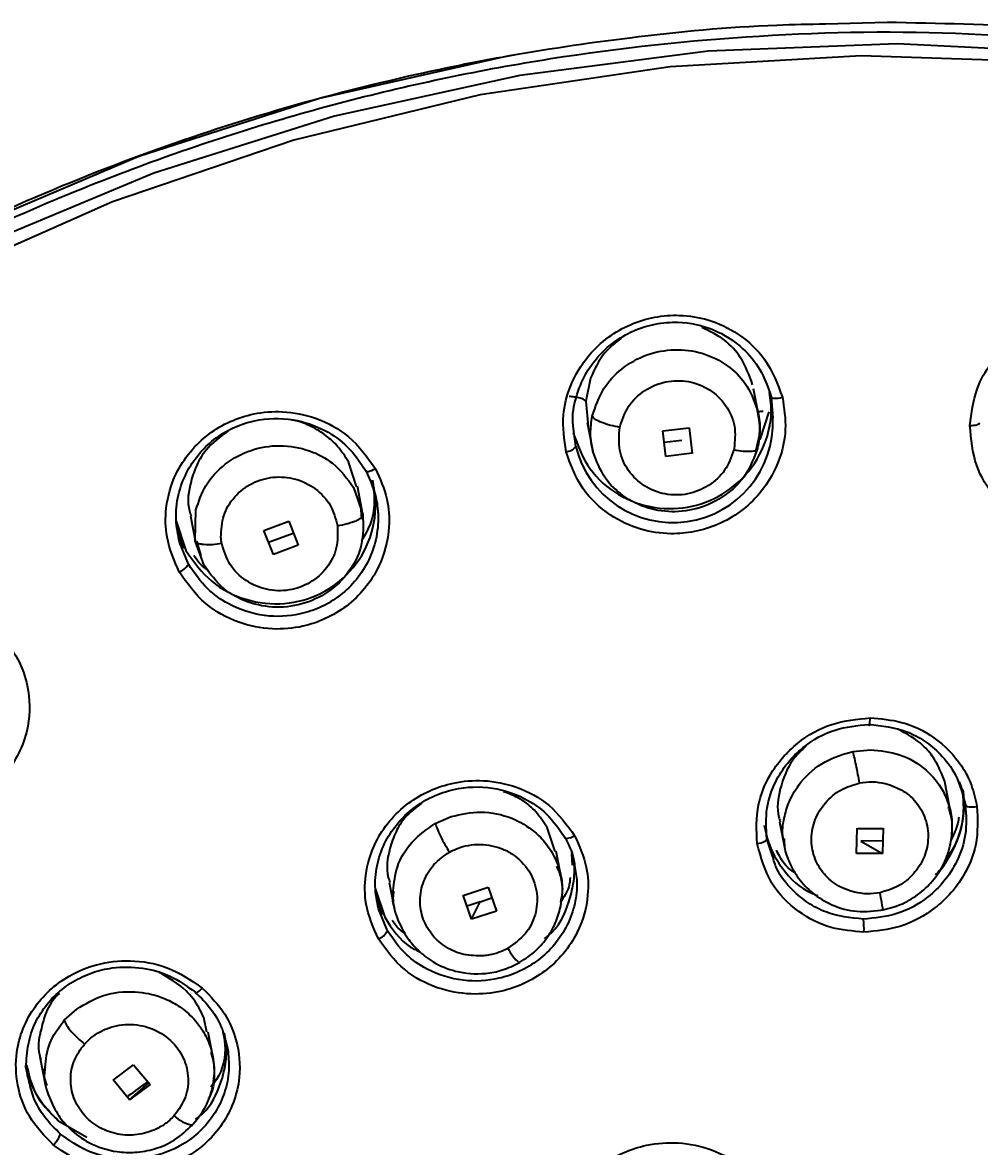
# Model space of a CAD drawing. Header units: millimetres. Extents: x 13235 to 13829, y -4257 to -3417.
# Drawn here: x 13454.55 to 13459.06, y -3757.67 to -3752.37 of the extents above; entities that cross this region are included whole.
import ezdxf

# ---------------------------------------------------------------- set-up
doc = ezdxf.new("R2010")
doc.units = ezdxf.units.MM
doc.header["$LTSCALE"] = 0.1
doc.layers.get('0').update_dxf_attribs({"lineweight": 15})
doc.layers.add('DIM', color=3, linetype='Continuous', lineweight=9)
doc.styles.add('ARIAL', font='arial.ttf')
doc.dimstyles.new('사본 ISO-25', dxfattribs={"dimtxt": 4, "dimasz": 3.5, "dimexe": 0.5, "dimexo": 0.625, "dimgap": 1.5, "dimtad": 1, "dimtih": 1, "dimtoh": 1, "dimdec": 1, "dimlfac": 4, "dimdsep": 46, "dimtxsty": 'ARIAL', "dimcen": 0, "dimclrd": 3, "dimclre": 3, "dimclrt": 3, "dimadec": 1, "dimazin": 0, "dimtfac": 1, "dimtdec": 1, "dimtmove": 0, "dimatfit": 3, "dimfxl": 1.25, "dimtfill": 1, "dimarcsym": 0})

# ---------------------------------------------------------------- blocks, each defined once
blk = doc.blocks.new('*D105')
at = {"layer": 'Defpoints', "color": 0, "transparency": 16777216}
for p in [(13444.4854, -3661.5441), (13548.0252, -4163.6001), (13562.3197, -4163.6001)]:
    blk.add_point(p, dxfattribs=at)
at = {"layer": 'DIM', "color": 3, "lineweight": -2, "transparency": 16777216}
for p, q in [((13445.1104, -3661.5441), (13562.8197, -3661.5441)), ((13562.3197, -3665.0441), (13562.3197, -3909.6312)), ((13562.3197, -4160.1001), (13562.3197, -3917.8754)), ((13548.6502, -4163.6001), (13562.8197, -4163.6001))]:
    blk.add_line(p, q, dxfattribs=at)
at = {"layer": 'DIM', "color": 3, "transparency": 16777216}
for points in [[(13561.7364, -3665.0441), (13562.903, -3665.0441), (13562.3197, -3661.5441)], [(13561.7364, -4160.1001), (13562.903, -4160.1001), (13562.3197, -4163.6001)]]:
    blk.add_solid(points, dxfattribs=at)
at = {"layer": 'DIM', "color": 3, "transparency": 16777216, "insert": (13562.3197, -3913.7533), "char_height": 4, "attachment_point": 5, "style": 'ARIAL', "bg_fill": 3, "box_fill_scale": 1.1, "bg_fill_color": 256, "bg_fill_true_color": 13158600, "bg_fill_transparency": 0}
blk.add_mtext('(2280)', dxfattribs=at)

msp = doc.modelspace()

# ---------------------------------------------------------------- linework, layer by layer
at = {"linetype": 'Continuous', "lineweight": 25}
for p, q in [((13458.6229, -3752.3747), (13458.3325, -3752.3823)), ((13457.2258, -3754.0505), (13457.2031, -3754.1601)), ((13458.0171, -3754.2204), (13457.9937, -3754.1006)), ((13457.2031, -3754.1601), (13457.2138, -3754.2784)), ((13458.0773, -3754.1397), (13458.085, -3754.2395)), ((13458.0664, -3754.2092), (13458.0236, -3754.3395)), ((13457.156, -3754.3727), (13457.1443, -3754.277)), ((13457.2096, -3754.2595), (13457.2361, -3754.3952)), ((13457.5667, -3754.2994), (13457.6908, -3754.2846)), ((13457.6908, -3754.2846), (13457.7039, -3754.4053)), ((13457.58, -3754.4201), (13457.5667, -3754.2994)), ((13457.5726, -3754.3529), (13457.6567, -3754.3429)), ((13458.005, -3754.3987), (13458.0164, -3754.3466)), ((13458.013, -3754.3785), (13458.0152, -3754.3694)), ((13456.1229, -3754.5619), (13456.0854, -3754.4455)), ((13457.7039, -3754.4051), (13457.5799, -3754.4199)), ((13456.109, -3754.5659), (13456.1277, -3754.6201)), ((13456.1533, -3754.6929), (13456.1274, -3754.5605)), ((13456.1277, -3754.6201), (13456.153, -3754.6936)), ((13455.3399, -3754.7019), (13455.3636, -3754.823)), ((13455.3626, -3754.818), (13455.3663, -3754.6715)), ((13456.1475, -3754.7151), (13456.1446, -3754.6694)), ((13456.153, -3754.6936), (13456.1465, -3754.708)), ((13455.2724, -3754.7244), (13455.3185, -3754.8636)), ((13455.3078, -3754.8539), (13455.2786, -3754.7547)), ((13455.6865, -3754.7687), (13455.8033, -3754.7253)), ((13455.8033, -3754.7253), (13455.848, -3754.8384)), ((13455.4047, -3754.9336), (13455.3626, -3754.818)), ((13455.3686, -3754.8197), (13455.3895, -3754.8861)), ((13455.7313, -3754.8817), (13455.6865, -3754.7686)), ((13455.7084, -3754.824), (13455.8252, -3754.7807)), ((13455.331, -3754.9276), (13455.289, -3754.8246)), ((13455.848, -3754.8382), (13455.7312, -3754.8815)), ((13458.4625, -3755.8097), (13458.5435, -3755.8019)), ((13458.9264, -3756.1164), (13458.8995, -3755.9789)), ((13458.9796, -3755.9968), (13458.9636, -3755.9541)), ((13456.4939, -3756.1496), (13456.5683, -3756.1171)), ((13458.1164, -3756.1425), (13458.1412, -3756.2698)), ((13457.0587, -3756.282), (13457.0216, -3756.1685)), ((13458.4793, -3756.2919), (13458.4828, -3756.1725)), ((13458.4819, -3756.1727), (13458.6054, -3756.1727)), ((13458.6054, -3756.1725), (13458.6018, -3756.2919)), ((13458.0833, -3756.3018), (13458.0562, -3756.2213)), ((13458.6036, -3756.2322), (13458.4988, -3756.2323)), ((13458.4988, -3756.2323), (13458.6018, -3756.2919)), ((13457.0883, -3756.4098), (13457.063, -3756.2807)), ((13457.136, -3756.2922), (13457.1399, -3756.3459)), ((13458.6018, -3756.2919), (13458.4785, -3756.2919)), ((13456.2106, -3756.4558), (13456.256, -3756.5914)), ((13456.2766, -3756.4274), (13456.3031, -3756.5631)), ((13456.6258, -3756.4884), (13456.7431, -3756.45)), ((13456.743, -3756.4499), (13456.7822, -3756.5625)), ((13456.2441, -3756.5797), (13456.2173, -3756.4883)), ((13456.6655, -3756.6007), (13456.6262, -3756.4881)), ((13456.706, -3756.5185), (13456.7607, -3756.5006)), ((13456.2684, -3756.655), (13456.2263, -3756.5524)), ((13456.706, -3756.5185), (13456.6439, -3756.5387)), ((13456.6642, -3756.6008), (13456.706, -3756.5185)), ((13456.7822, -3756.5625), (13456.665, -3756.6008)), ((13454.7459, -3757.0773), (13454.8046, -3757.024)), ((13455.4176, -3757.1337), (13455.4031, -3757.0643)), ((13455.4471, -3757.2536), (13455.4234, -3757.1325)), ((13454.6313, -3757.2501), (13454.6578, -3757.386)), ((13454.9755, -3757.3587), (13455.0728, -3757.2867)), ((13455.0727, -3757.2866), (13455.1501, -3757.3795)), ((13455.0532, -3757.4513), (13454.9758, -3757.3583)), ((13455.0526, -3757.4516), (13455.1441, -3757.3723)), ((13455.1501, -3757.3795), (13455.0528, -3757.4515)), ((13454.7156, -3757.5496), (13454.8517, -3757.6273))]:
    msp.add_line(p, q, dxfattribs=at)
at = {"linetype": 'Continuous', "lineweight": 25, "flags": 128}
for points in [[(13458.6706, -3752.4749), (13457.7794, -3752.5099), (13456.8929, -3752.6241), (13456.0197, -3752.8164), (13455.168, -3753.085), (13454.3462, -3753.4272), (13453.5622, -3753.8398), (13452.8235, -3754.3188), (13452.1371, -3754.8595), (13451.5099, -3755.4569), (13450.9477, -3756.105), (13450.4559, -3756.7977), (13450.0394, -3757.5283), (13449.7022, -3758.2898), (13449.4474, -3759.0748), (13449.2775, -3759.8758), (13449.1942, -3760.6851), (13449.1983, -3761.4948), (13449.2897, -3762.2972), (13449.3231, -3762.4803)], [(13467.2101, -3758.9867), (13467.0656, -3758.3825), (13466.803, -3757.6178), (13466.4582, -3756.8831), (13466.0345, -3756.1855), (13465.536, -3755.5317), (13464.9675, -3754.928), (13464.3344, -3754.3802), (13463.6429, -3753.8936), (13462.8996, -3753.4729), (13462.1117, -3753.1221), (13461.2868, -3752.8446), (13460.4328, -3752.643), (13459.5579, -3752.5194), (13458.6706, -3752.4749)], [(13456.8636, -3752.5287), (13456.8202, -3752.5364), (13455.948, -3752.7334), (13455.0979, -3753.0066), (13454.2782, -3753.3532), (13453.4967, -3753.7699), (13452.761, -3754.2528), (13452.0781, -3754.7972), (13451.4546, -3755.3978), (13450.8966, -3756.0488), (13450.4093, -3756.744), (13449.9975, -3757.4767), (13449.6652, -3758.2399), (13449.4155, -3759.0261), (13449.2509, -3759.8278), (13449.173, -3760.6373), (13449.1824, -3761.4468), (13449.2791, -3762.2485), (13449.3042, -3762.3833)], [(13462.7964, -3753.4817), (13461.9946, -3753.1357), (13461.1557, -3752.8655), (13460.2881, -3752.6736), (13459.4005, -3752.5621), (13458.5016, -3752.5319), (13457.6005, -3752.5835), (13456.706, -3752.7163), (13455.827, -3752.929), (13454.9724, -3753.2194), (13454.1505, -3753.5847), (13453.3696, -3754.0213), (13452.6374, -3754.5248), (13451.9611, -3755.0902), (13451.3476, -3755.7119), (13450.8029, -3756.3837), (13450.3324, -3757.0989), (13449.9408, -3757.8505), (13449.632, -3758.6309), (13449.409, -3759.4324), (13449.2741, -3760.2471), (13449.2286, -3761.0668), (13449.273, -3761.8834), (13449.3664, -3762.4959)], [(13458.0773, -3754.1397), (13458.0787, -3754.1421), (13458.082, -3754.144), (13458.0871, -3754.1452), (13458.0937, -3754.1457), (13458.1016, -3754.1455), (13458.1105, -3754.1446), (13458.12, -3754.1431), (13458.1298, -3754.1409)], [(13459.0138, -3754.2742), (13459.0233, -3754.2739), (13459.0323, -3754.2731), (13459.0404, -3754.2719), (13459.0473, -3754.2703), (13459.0528, -3754.2683), (13459.0566, -3754.2661), (13459.0586, -3754.2636), (13459.0587, -3754.2611)], [(13456.1666, -3754.4869), (13456.1675, -3754.4893), (13456.1701, -3754.4906), (13456.1744, -3754.4909), (13456.1801, -3754.4902), (13456.1871, -3754.4884), (13456.195, -3754.4856), (13456.2035, -3754.4819), (13456.2123, -3754.4776)], [(13458.5369, -3755.6828), (13458.5378, -3755.6863), (13458.5388, -3755.6875), (13458.5398, -3755.6864), (13458.5407, -3755.6832), (13458.5415, -3755.6778), (13458.5423, -3755.6706), (13458.5428, -3755.6619), (13458.5432, -3755.6521)], [(13458.9923, -3756.0619), (13458.9939, -3756.0648), (13458.9975, -3756.0673), (13459.0028, -3756.0692), (13459.0097, -3756.0705), (13459.0178, -3756.0712), (13459.027, -3756.0712), (13459.0367, -3756.0705), (13459.0466, -3756.0691)], [(13457.104, -3756.2146), (13457.1051, -3756.2173), (13457.108, -3756.219), (13457.1124, -3756.2197), (13457.1183, -3756.2192), (13457.1254, -3756.2176), (13457.1334, -3756.215), (13457.142, -3756.2115), (13457.1508, -3756.2072)], [(13458.0105, -3756.2445), (13458.02, -3756.2427), (13458.029, -3756.2403), (13458.0372, -3756.2375), (13458.0442, -3756.2344), (13458.0498, -3756.2312), (13458.0537, -3756.2278), (13458.0559, -3756.2245), (13458.0562, -3756.2213)], [(13458.6024, -3756.5579), (13458.603, -3756.5589), (13458.6033, -3756.5567), (13458.6024, -3756.5492), (13458.6006, -3756.5367), (13458.5978, -3756.5198), (13458.5941, -3756.4992), (13458.5898, -3756.4759)], [(13455.3621, -3756.9438), (13455.3627, -3756.9465), (13455.3646, -3756.9478), (13455.3677, -3756.9475), (13455.372, -3756.9457), (13455.3772, -3756.9423), (13455.3831, -3756.9377), (13455.3896, -3756.9319), (13455.3963, -3756.9252)], [(13454.7156, -3757.5496), (13454.7142, -3757.5428), (13454.7097, -3757.5397), (13454.7063, -3757.5395)]]:
    msp.add_lwpolyline(points, dxfattribs=at)
at = {"linetype": 'Continuous', "lineweight": 25}
for centre, radius, start, end in [((13457.6139, -3754.2602), 0.4715, 193.8088, 2.5102), ((13457.1071, -3754.3374), 0.0604, 272.9174, 324.1968), ((13455.2581, -3754.885), 0.0845, 290.3878, 329.6995), ((13458.1586, -3756.645), 0.3558, 357.3232, 7.1813), ((13456.2006, -3756.6229), 0.075, 289.7322, 334.6709), ((13457.0325, -3756.6419), 0.2183, 206.1096, 228.9876), ((13455.3733, -3757.4197), 0.1525, 224.4403, 261.0787), ((13454.6124, -3757.5748), 0.1219, 312.2655, 341.5953)]:
    msp.add_arc(centre, radius, start, end, dxfattribs=at)
for points, knots in [([(13466.5301, -3753.7633), (13466.4094, -3753.6028), (13466.1308, -3753.2324), (13465.623, -3752.7029), (13465.029, -3752.1677), (13464.3855, -3751.6831), (13463.7003, -3751.2503), (13462.9779, -3750.8727), (13462.2244, -3750.5527), (13461.4464, -3750.2922), (13460.6517, -3750.0926), (13459.8513, -3749.9547), (13459.0652, -3749.8778), (13458.3402, -3749.8577), (13457.7093, -3749.8785), (13457.1218, -3749.928), (13456.6246, -3749.9938), (13456.3014, -3750.0538), (13456.1846, -3750.0755)], [0, 0, 0, 0, 0.054467, 0.125734, 0.196971, 0.268154, 0.339251, 0.410223, 0.481005, 0.551495, 0.621512, 0.690697, 0.758228, 0.821669, 0.873892, 0.917323, 0.970111, 1, 1, 1, 1]), ([(13456.1846, -3750.0755), (13455.8821, -3750.1416), (13455.457, -3750.2345), (13454.8419, -3750.4204), (13454.3233, -3750.6005), (13453.7184, -3750.8503), (13453.1004, -3751.1496), (13452.4752, -3751.5032), (13451.8572, -3751.9094), (13451.2566, -3752.3668), (13450.682, -3752.8734), (13450.1412, -3753.4265), (13449.6406, -3754.0233), (13449.1862, -3754.6604), (13448.7833, -3755.3344), (13448.436, -3756.041), (13448.1514, -3756.7764), (13447.9414, -3757.4716), (13447.8593, -3757.9246), (13447.8238, -3758.1201)], [0, 0, 0, 0, 0.072858, 0.102382, 0.151396, 0.20232, 0.256976, 0.314058, 0.373046, 0.433526, 0.495213, 0.557901, 0.621443, 0.685734, 0.750702, 0.816301, 0.882503, 0.949299, 1, 1, 1, 1]), ([(13457.8264, -3769.9208), (13457.3753, -3769.9051), (13456.465, -3769.8734), (13455.0185, -3769.5966), (13453.5094, -3769.0945), (13452.0286, -3768.311), (13450.7112, -3767.3006), (13449.6177, -3766.1061), (13448.7598, -3764.7416), (13448.201, -3763.3304), (13447.9089, -3761.9047), (13447.8564, -3760.5721), (13448.0047, -3759.2767), (13448.3532, -3757.9497), (13448.9669, -3756.5572), (13449.8849, -3755.1791), (13451.0493, -3753.9411), (13452.4057, -3752.8997), (13453.9405, -3752.0653), (13455.5147, -3751.5059), (13457.0953, -3751.173), (13458.1096, -3751.1334), (13458.6223, -3751.1134)], [0, 0, 0, 0, 0.041768, 0.084276, 0.137195, 0.191649, 0.244568, 0.299021, 0.351941, 0.406395, 0.452689, 0.499999, 0.541767, 0.584275, 0.637195, 0.691649, 0.744569, 0.799023, 0.851943, 0.906397, 0.952691, 1, 1, 1, 1]), ([(13458.6223, -3751.1134), (13459.0734, -3751.1289), (13459.9835, -3751.1602), (13461.4299, -3751.436), (13462.9389, -3751.9375), (13464.4196, -3752.7205), (13465.7373, -3753.7323), (13466.8307, -3754.9264), (13467.6887, -3756.2911), (13468.2715, -3757.7628), (13468.573, -3759.3263), (13468.5795, -3760.9096), (13468.2906, -3762.4955), (13467.72, -3764.0119), (13466.8734, -3765.442), (13465.79, -3766.7204), (13464.4809, -3767.8323), (13463.0067, -3768.7289), (13461.3832, -3769.3954), (13459.6451, -3769.8351), (13458.4405, -3769.8919), (13457.8264, -3769.9208)], [0, 0, 0, 0, 0.041773, 0.084286, 0.13721, 0.19167, 0.244595, 0.299054, 0.351979, 0.406439, 0.459364, 0.513823, 0.566748, 0.621208, 0.674132, 0.728592, 0.781517, 0.835976, 0.888901, 0.94336, 1, 1, 1, 1]), ([(13458.3325, -3752.3823), (13458.2563, -3752.3838), (13457.9486, -3752.3898), (13457.4381, -3752.4389), (13456.8744, -3752.5226), (13456.3052, -3752.6375), (13455.7229, -3752.7885), (13455.0506, -3753.0133), (13454.3815, -3753.2901), (13453.778, -3753.5943), (13453.334, -3753.8558), (13453.0256, -3754.0539), (13452.7612, -3754.235), (13452.4803, -3754.443), (13452.227, -3754.6458), (13451.9901, -3754.8478), (13451.6812, -3755.1292), (13451.3278, -3755.4878), (13450.9685, -3755.9018), (13450.6936, -3756.2563), (13450.4118, -3756.6574), (13450.1531, -3757.0737), (13449.9029, -3757.5425), (13449.6801, -3758.0257), (13449.4913, -3758.5204), (13449.3518, -3758.9782), (13449.2546, -3759.3658), (13449.1711, -3759.7792), (13449.1033, -3760.2464), (13449.0828, -3760.5858), (13449.0731, -3760.745)], [0, 0, 0, 0, 0.016152, 0.06518, 0.108195, 0.136441, 0.187727, 0.235089, 0.286244, 0.341117, 0.378772, 0.39631, 0.419682, 0.447617, 0.471622, 0.489801, 0.515124, 0.562464, 0.599762, 0.635688, 0.661677, 0.708732, 0.745176, 0.781227, 0.829118, 0.865649, 0.890819, 0.920962, 0.962932, 1, 1, 1, 1]), ([(13460.0614, -3752.4787), (13459.8233, -3752.4484), (13459.3472, -3752.3879), (13458.8644, -3752.3791), (13458.6229, -3752.3747)], [0, 0, 0, 0, 0.499988, 1, 1, 1, 1]), ([(13457.1101, -3754.3977), (13457.1018, -3754.3399), (13457.0869, -3754.2363), (13457.1281, -3754.0781), (13457.2028, -3753.9514), (13457.3062, -3753.8553), (13457.4132, -3753.7944), (13457.528, -3753.7594), (13457.652, -3753.7502), (13457.7882, -3753.7723), (13457.9306, -3753.8399), (13458.0635, -3753.9627), (13458.1069, -3754.0792), (13458.1298, -3754.1409)], [0, 0, 0, 0, 0.108634, 0.194831, 0.299323, 0.375934, 0.450142, 0.520765, 0.591343, 0.67352, 0.769042, 0.877862, 1, 1, 1, 1]), ([(13459.0138, -3754.2742), (13459.021, -3754.2159), (13459.0339, -3754.1115), (13459.115, -3753.967), (13459.2196, -3753.8617), (13459.3436, -3753.7918), (13459.4623, -3753.7579), (13459.5822, -3753.7506), (13459.7034, -3753.7709), (13459.8282, -3753.8245), (13459.9469, -3753.9239), (13460.042, -3754.0747), (13460.0529, -3754.1985), (13460.0587, -3754.264)], [0, 0, 0, 0, 0.108637, 0.19484, 0.299349, 0.374805, 0.45021, 0.520836, 0.591417, 0.673582, 0.769088, 0.877887, 1, 1, 1, 1]), ([(13457.1443, -3754.277), (13457.1437, -3754.2722), (13457.1375, -3754.2265), (13457.1547, -3754.1415), (13457.1961, -3754.0352), (13457.2577, -3753.9491), (13457.3338, -3753.8787), (13457.4251, -3753.8252), (13457.5296, -3753.7923), (13457.6593, -3753.7818), (13457.808, -3753.8137), (13457.9387, -3753.8986), (13458.0328, -3754.0104), (13458.0618, -3754.0945), (13458.0773, -3754.1397)], [0, 0, 0, 0, 0.010818, 0.10174, 0.185316, 0.260115, 0.329084, 0.407557, 0.485007, 0.561571, 0.684186, 0.804684, 0.895076, 1, 1, 1, 1]), ([(13457.9895, -3754.0818), (13457.9735, -3754.0378), (13457.9448, -3753.9586), (13457.8579, -3753.8641), (13457.7865, -3753.8296), (13457.7494, -3753.8117)], [0, 0, 0, 0, 0.375477, 0.674855, 1, 1, 1, 1]), ([(13457.3708, -3753.8618), (13457.3426, -3753.8842), (13457.2784, -3753.9351), (13457.2447, -3754.0091), (13457.2258, -3754.0505)], [0, 0, 0, 0, 0.438923, 1, 1, 1, 1]), ([(13457.234, -3754.2302), (13457.249, -3754.185), (13457.2768, -3754.1011), (13457.3713, -3754.0009), (13457.4875, -3753.9353), (13457.6213, -3753.91), (13457.756, -3753.9274), (13457.8711, -3753.9851), (13457.9667, -3754.0777), (13457.9965, -3754.1577), (13458.0131, -3754.2022)], [0, 0, 0, 0, 0.136288, 0.253158, 0.379639, 0.502513, 0.624034, 0.752295, 0.862263, 1, 1, 1, 1]), ([(13457.3633, -3754.2832), (13457.3745, -3754.2491), (13457.3969, -3754.1812), (13457.4776, -3754.1044), (13457.5787, -3754.062), (13457.6887, -3754.0606), (13457.7906, -3754.1004), (13457.868, -3754.1758), (13457.9124, -3754.2759), (13457.9058, -3754.3472), (13457.9026, -3754.3828)], [0, 0, 0, 0, 0.126075, 0.250713, 0.374166, 0.497369, 0.621398, 0.746857, 0.873516, 1, 1, 1, 1]), ([(13457.1435, -3754.3087), (13457.1657, -3754.3681), (13457.2091, -3754.484), (13457.3521, -3754.6087), (13457.524, -3754.6715), (13457.7064, -3754.6652), (13457.8754, -3754.5924), (13458.0095, -3754.4583), (13458.0591, -3754.3364), (13458.0738, -3754.2552), (13458.0813, -3754.2024), (13458.0735, -3754.152), (13458.0684, -3754.1184)], [0, 0, 0, 0, 0.132415, 0.2584, 0.3843, 0.505175, 0.625405, 0.754918, 0.888615, 0.892735, 0.928683, 1, 1, 1, 1]), ([(13458.1298, -3754.1409), (13458.1377, -3754.1917), (13458.1524, -3754.286), (13458.1193, -3754.4452), (13458.0443, -3754.5801), (13457.9354, -3754.6819), (13457.8299, -3754.7428), (13457.7176, -3754.7777), (13457.5932, -3754.7888), (13457.4542, -3754.7678), (13457.308, -3754.6984), (13457.1754, -3754.5745), (13457.1326, -3754.4585), (13457.1101, -3754.3977)], [0, 0, 0, 0, 0.095996, 0.177913, 0.298894, 0.374666, 0.447729, 0.518075, 0.585697, 0.672417, 0.770398, 0.879589, 1, 1, 1, 1]), ([(13457.2031, -3754.1601), (13457.2012, -3754.1575), (13457.1983, -3754.1536), (13457.1874, -3754.1486), (13457.1736, -3754.144), (13457.1522, -3754.1395), (13457.1334, -3754.1381), (13457.1244, -3754.1374)], [0, 0, 0, 0, 0.2477213, 0.3787104, 0.5108625, 0.7669942, 1, 1, 1, 1]), ([(13455.2875, -3754.9642), (13455.2642, -3754.9105), (13455.2223, -3754.8143), (13455.2206, -3754.6523), (13455.26, -3754.5128), (13455.3353, -3754.396), (13455.4234, -3754.3123), (13455.5259, -3754.2516), (13455.6441, -3754.2137), (13455.7825, -3754.2029), (13455.939, -3754.2346), (13456.1007, -3754.3216), (13456.1737, -3754.4236), (13456.2123, -3754.4776)], [0, 0, 0, 0, 0.1086335, 0.1948311, 0.2993225, 0.3759343, 0.4501422, 0.5207652, 0.5913431, 0.6735203, 0.7690425, 0.8778622, 1, 1, 1, 1]), ([(13455.289, -3754.8246), (13455.2819, -3754.7889), (13455.267, -3754.7149), (13455.2796, -3754.6018), (13455.3173, -3754.4972), (13455.3757, -3754.4088), (13455.4503, -3754.3368), (13455.5397, -3754.2823), (13455.6655, -3754.2398), (13455.8192, -3754.236), (13455.9697, -3754.2882), (13456.089, -3754.3721), (13456.1399, -3754.4474), (13456.1666, -3754.4869)], [0, 0, 0, 0, 0.081066, 0.168034, 0.250815, 0.32713, 0.400059, 0.476831, 0.55357, 0.685847, 0.799888, 0.894891, 1, 1, 1, 1]), ([(13457.2366, -3754.3951), (13457.2314, -3754.3678), (13457.2212, -3754.3132), (13457.2297, -3754.2579), (13457.234, -3754.2302)], [0, 0, 0, 0, 0.499996, 1, 1, 1, 1]), ([(13457.3633, -3754.2832), (13457.3488, -3754.2803), (13457.3184, -3754.2741), (13457.2767, -3754.2601), (13457.2447, -3754.2443), (13457.2375, -3754.2348), (13457.234, -3754.2302)], [0, 0, 0, 0, 0.23287, 0.488868, 0.751054, 1, 1, 1, 1]), ([(13458.0164, -3754.3466), (13458.0178, -3754.3409), (13458.0247, -3754.3118), (13458.0238, -3754.257), (13458.0137, -3754.2101), (13458.0086, -3754.1867)], [0, 0, 0, 0, 0.108, 0.554376, 1, 1, 1, 1]), ([(13458.0391, -3754.208), (13458.0347, -3754.2081), (13458.0257, -3754.2084), (13458.0186, -3754.2096), (13458.0151, -3754.2102)], [0, 0, 0, 0, 0.497088, 1, 1, 1, 1]), ([(13456.0854, -3754.4455), (13456.0694, -3754.4205), (13456.0403, -3754.3751), (13455.9794, -3754.3191), (13455.9128, -3754.2783), (13455.8554, -3754.2538), (13455.822, -3754.2489), (13455.8143, -3754.2478)], [0, 0, 0, 0, 0.259386, 0.471193, 0.71138, 0.933634, 1, 1, 1, 1]), ([(13457.9011, -3754.3893), (13457.8892, -3754.4225), (13457.8654, -3754.4883), (13457.7847, -3754.5623), (13457.6845, -3754.6029), (13457.5759, -3754.6034), (13457.4759, -3754.5638), (13457.3994, -3754.49), (13457.3543, -3754.3908), (13457.3603, -3754.3192), (13457.3633, -3754.2832)], [0, 0, 0, 0, 0.125218, 0.2485659, 0.3720431, 0.4956681, 0.6189327, 0.7430846, 0.8706149, 1, 1, 1, 1]), ([(13460.0587, -3754.264), (13460.0529, -3754.3154), (13460.0422, -3754.4107), (13459.9686, -3754.558), (13459.8612, -3754.6718), (13459.7301, -3754.7453), (13459.6129, -3754.7798), (13459.4961, -3754.7874), (13459.3739, -3754.7689), (13459.2462, -3754.7157), (13459.1244, -3754.6137), (13459.0299, -3754.4618), (13459.0193, -3754.3387), (13459.0138, -3754.2742)], [0, 0, 0, 0, 0.0960003, 0.177925, 0.298931, 0.3747016, 0.4477708, 0.5181301, 0.5857712, 0.67247, 0.7704316, 0.8796047, 1, 1, 1, 1]), ([(13455.5165, -3754.3011), (13455.4796, -3754.3283), (13455.4206, -3754.3719), (13455.3682, -3754.4589), (13455.3355, -3754.5541), (13455.3223, -3754.6409), (13455.3408, -3754.6928), (13455.3437, -3754.7007)], [0, 0, 0, 0, 0.288558, 0.461802, 0.643305, 0.945834, 1, 1, 1, 1]), ([(13455.3663, -3754.6715), (13455.3793, -3754.6327), (13455.4069, -3754.5506), (13455.5002, -3754.4506), (13455.6234, -3754.3842), (13455.7637, -3754.3612), (13455.8983, -3754.3852), (13456.0248, -3754.4515), (13456.0789, -3754.525), (13456.109, -3754.5659)], [0, 0, 0, 0, 0.1312957, 0.2785184, 0.4199196, 0.5607884, 0.7086964, 0.8378983, 1, 1, 1, 1]), ([(13458.013, -3754.3785), (13457.9972, -3754.4221), (13457.9676, -3754.5036), (13457.8731, -3754.6002), (13457.7577, -3754.6634), (13457.6255, -3754.6872), (13457.4929, -3754.6693), (13457.3787, -3754.6122), (13457.2831, -3754.5199), (13457.2532, -3754.4396), (13457.2366, -3754.3951)], [0, 0, 0, 0, 0.134276, 0.250725, 0.376794, 0.499505, 0.620775, 0.748467, 0.86073, 1, 1, 1, 1]), ([(13458.013, -3754.3785), (13458.0132, -3754.3828), (13458.0135, -3754.3893), (13458.0006, -3754.3946), (13457.9863, -3754.397), (13457.9676, -3754.3975), (13457.9401, -3754.3961), (13457.9164, -3754.3919), (13457.9011, -3754.3893)], [0, 0, 0, 0, 0.243271, 0.373729, 0.506244, 0.637838, 0.765651, 1, 1, 1, 1]), ([(13457.9026, -3754.3828), (13457.9023, -3754.3839), (13457.9019, -3754.3861), (13457.9014, -3754.3882), (13457.9011, -3754.3893)], [0, 0, 0, 0, 0.500272, 1, 1, 1, 1]), ([(13456.2123, -3754.4776), (13456.2334, -3754.5247), (13456.2726, -3754.612), (13456.2824, -3754.7729), (13456.245, -3754.9204), (13456.1659, -3755.044), (13456.0792, -3755.1274), (13455.9791, -3755.1874), (13455.8609, -3755.2272), (13455.7201, -3755.2397), (13455.5595, -3755.2072), (13455.3977, -3755.119), (13455.3254, -3755.0174), (13455.2875, -3754.9642)], [0, 0, 0, 0, 0.0959958, 0.1779129, 0.2988942, 0.3746658, 0.4477291, 0.5180754, 0.5856965, 0.6724169, 0.7703981, 0.8795889, 1, 1, 1, 1]), ([(13456.1666, -3754.4869), (13456.1877, -3754.5339), (13456.2152, -3754.5949), (13456.2219, -3754.6606), (13456.2235, -3754.6757)], [0, 0, 0, 0, 0.770782, 1, 1, 1, 1]), ([(13455.4842, -3754.8008), (13455.486, -3754.7663), (13455.4894, -3754.6977), (13455.5445, -3754.6066), (13455.6275, -3754.5416), (13455.7301, -3754.5115), (13455.8372, -3754.5205), (13455.9328, -3754.5679), (13456.0063, -3754.6466), (13456.0243, -3754.7137), (13456.0332, -3754.7472)], [0, 0, 0, 0, 0.126117, 0.250838, 0.374368, 0.497567, 0.621469, 0.746731, 0.873258, 1, 1, 1, 1]), ([(13456.1982, -3754.5323), (13456.2021, -3754.5617), (13456.2107, -3754.6272), (13456.1991, -3754.7281), (13456.1632, -3754.7887), (13456.1462, -3754.8173)], [0, 0, 0, 0, 0.301547, 0.670125, 1, 1, 1, 1]), ([(13455.3185, -3754.8636), (13455.3555, -3754.9156), (13455.4276, -3755.0172), (13455.599, -3755.104), (13455.7826, -3755.1242), (13455.9584, -3755.0754), (13456.104, -3754.9655), (13456.1997, -3754.8047), (13456.2162, -3754.6756), (13456.2097, -3754.5941), (13456.2066, -3754.5757), (13456.2038, -3754.5593)], [0, 0, 0, 0, 0.14269, 0.278451, 0.41412, 0.544374, 0.673934, 0.813497, 0.957568, 0.962008, 1, 1, 1, 1]), ([(13456.2235, -3754.6757), (13456.224, -3754.6839), (13456.2267, -3754.7295), (13456.2184, -3754.8091), (13456.1831, -3754.9112), (13456.1262, -3755.0013), (13456.0487, -3755.0768), (13455.9581, -3755.132), (13455.8384, -3755.1728), (13455.6839, -3755.1797), (13455.5324, -3755.1293), (13455.4088, -3755.042), (13455.3588, -3754.9684), (13455.331, -3754.9276)], [0, 0, 0, 0, 0.019578, 0.109499, 0.189117, 0.275399, 0.359327, 0.441027, 0.520636, 0.650584, 0.790403, 0.883743, 1, 1, 1, 1]), ([(13456.153, -3754.6936), (13456.1544, -3754.7421), (13456.1571, -3754.831), (13456.0991, -3754.9561), (13456.0078, -3755.0536), (13455.8831, -3755.1176), (13455.745, -3755.1379), (13455.6105, -3755.1127), (13455.4866, -3755.0463), (13455.4331, -3754.9727), (13455.4047, -3754.9336)], [0, 0, 0, 0, 0.136801, 0.250892, 0.377571, 0.499656, 0.623956, 0.746065, 0.865432, 1, 1, 1, 1]), ([(13456.1465, -3754.708), (13456.1432, -3754.7108), (13456.1366, -3754.7162), (13456.1206, -3754.7243), (13456.1011, -3754.7318), (13456.0726, -3754.7403), (13456.0487, -3754.7445), (13456.0332, -3754.7472)], [0, 0, 0, 0, 0.172726, 0.347915, 0.521716, 0.690454, 1, 1, 1, 1]), ([(13456.0332, -3754.7472), (13456.0343, -3754.7822), (13456.0364, -3754.8516), (13455.9878, -3754.9475), (13455.9085, -3755.0189), (13455.8062, -3755.0558), (13455.6973, -3755.0525), (13455.5983, -3755.0095), (13455.5194, -3754.933), (13455.4985, -3754.8649), (13455.4879, -3754.8305)], [0, 0, 0, 0, 0.126022, 0.249648, 0.373235, 0.497219, 0.620781, 0.744457, 0.870653, 1, 1, 1, 1]), ([(13455.4879, -3754.8305), (13455.4732, -3754.8326), (13455.4424, -3754.837), (13455.4079, -3754.8366), (13455.386, -3754.8333), (13455.3691, -3754.8282), (13455.3652, -3754.8221), (13455.3626, -3754.818)], [0, 0, 0, 0, 0.232894, 0.488996, 0.621166, 0.75219, 1, 1, 1, 1]), ([(13455.4879, -3754.8305), (13455.487, -3754.8256), (13455.4854, -3754.8157), (13455.4846, -3754.8058), (13455.4842, -3754.8008)], [0, 0, 0, 0, 0.500199, 1, 1, 1, 1]), ([(13455.4276, -3754.9604), (13455.4113, -3754.9482), (13455.3835, -3754.9273), (13455.3646, -3754.8989), (13455.3568, -3754.8871)], [0, 0, 0, 0, 0.586424, 1, 1, 1, 1]), ([(13454.4369, -3755.2511), (13454.4698, -3755.2915), (13454.5309, -3755.3663), (13454.5831, -3755.519), (13454.5859, -3755.6696), (13454.542, -3755.807), (13454.4802, -3755.9075), (13454.3992, -3755.9885), (13454.2952, -3756.0544), (13454.1621, -3756.0993), (13453.9979, -3756.1054), (13453.8179, -3756.0583), (13453.7209, -3755.9774), (13453.6701, -3755.935)], [0, 0, 0, 0, 0.095996, 0.177913, 0.298894, 0.374666, 0.447729, 0.518075, 0.585697, 0.672417, 0.770398, 0.879589, 1, 1, 1, 1]), ([(13458.0105, -3756.2445), (13458.0079, -3756.1831), (13458.0031, -3756.0718), (13458.0719, -3755.904), (13458.1898, -3755.7668), (13458.3595, -3755.6702), (13458.4821, -3755.6581), (13458.5432, -3755.6521)], [0, 0, 0, 0, 0.20912, 0.379071, 0.599907, 0.800867, 1, 1, 1, 1]), ([(13458.5432, -3755.6521), (13458.5934, -3755.6563), (13458.701, -3755.6651), (13458.8559, -3755.7417), (13458.9637, -3755.8527), (13459.0249, -3755.9688), (13459.0394, -3756.0358), (13459.0466, -3756.0691)], [0, 0, 0, 0, 0.206177, 0.441339, 0.705415, 0.85366, 1, 1, 1, 1]), ([(13458.0562, -3756.2213), (13458.0534, -3756.1726), (13458.048, -3756.081), (13458.0903, -3755.9588), (13458.1511, -3755.8631), (13458.2411, -3755.7737), (13458.3716, -3755.6988), (13458.483, -3755.688), (13458.5369, -3755.6828)], [0, 0, 0, 0, 0.183045, 0.344497, 0.473006, 0.598799, 0.805635, 1, 1, 1, 1]), ([(13458.5369, -3755.6828), (13458.5982, -3755.6894), (13458.6917, -3755.6994), (13458.8016, -3755.7591), (13458.8821, -3755.8258), (13458.9574, -3755.9255), (13458.9799, -3756.0136), (13458.9923, -3756.0619)], [0, 0, 0, 0, 0.277001, 0.422464, 0.572238, 0.765358, 1, 1, 1, 1]), ([(13458.8797, -3755.9119), (13458.868, -3755.8874), (13458.8451, -3755.8399), (13458.7803, -3755.7631), (13458.7159, -3755.7277), (13458.6745, -3755.7049)], [0, 0, 0, 0, 0.275867, 0.534757, 1, 1, 1, 1]), ([(13458.2425, -3755.7838), (13458.2196, -3755.8052), (13458.1595, -3755.8614), (13458.1345, -3755.9386), (13458.1191, -3755.9863)], [0, 0, 0, 0, 0.381144, 1, 1, 1, 1]), ([(13458.1339, -3756.2195), (13458.1337, -3756.2187), (13458.1276, -3756.1877), (13458.1355, -3756.1289), (13458.1608, -3756.0393), (13458.2196, -3755.9424), (13458.3229, -3755.8511), (13458.4173, -3755.8231), (13458.4625, -3755.8097)], [0, 0, 0, 0, 0.00456, 0.172276, 0.31157, 0.504197, 0.761939, 1, 1, 1, 1]), ([(13458.4938, -3755.9587), (13458.4912, -3755.9452), (13458.4857, -3755.9169), (13458.4767, -3755.8727), (13458.4682, -3755.8332), (13458.4644, -3755.8174), (13458.4625, -3755.8097)], [0, 0, 0, 0, 0.233277, 0.488311, 0.749782, 1, 1, 1, 1]), ([(13458.5435, -3755.8019), (13458.5909, -3755.8066), (13458.6879, -3755.8162), (13458.8075, -3755.8891), (13458.8799, -3755.9772), (13458.9163, -3756.0618), (13458.9331, -3756.142), (13458.9268, -3756.199), (13458.9236, -3756.2287)], [0, 0, 0, 0, 0.209258, 0.428764, 0.618082, 0.732849, 0.860803, 1, 1, 1, 1]), ([(13458.8993, -3755.9789), (13458.8993, -3755.9784), (13458.8985, -3755.9551), (13458.889, -3755.9333), (13458.8797, -3755.9119)], [0, 0, 0, 0, 0.02068, 1, 1, 1, 1]), ([(13456.2259, -3756.6935), (13456.2024, -3756.6398), (13456.1605, -3756.544), (13456.1609, -3756.385), (13456.2008, -3756.2501), (13456.2747, -3756.1357), (13456.3633, -3756.0525), (13456.4665, -3755.9915), (13456.5864, -3755.9527), (13456.7273, -3755.9413), (13456.8847, -3755.9732), (13457.0429, -3756.058), (13457.1137, -3756.1559), (13457.1508, -3756.2072)], [0, 0, 0, 0, 0.1106699, 0.1973473, 0.2980888, 0.373904, 0.4498277, 0.5207011, 0.5915424, 0.6773492, 0.7740368, 0.8815771, 1, 1, 1, 1]), ([(13456.2263, -3756.5524), (13456.2194, -3756.5166), (13456.2054, -3756.4449), (13456.2189, -3756.3346), (13456.2565, -3756.233), (13456.3151, -3756.1459), (13456.3898, -3756.0746), (13456.4792, -3756.0203), (13456.6049, -3755.9774), (13456.758, -3755.9722), (13456.9084, -3756.0218), (13457.0272, -3756.1029), (13457.0777, -3756.1763), (13457.104, -3756.2146)], [0, 0, 0, 0, 0.082732, 0.16598, 0.249295, 0.325745, 0.398704, 0.476117, 0.553258, 0.686082, 0.799995, 0.895887, 1, 1, 1, 1]), ([(13458.1191, -3755.9863), (13458.1102, -3756.0318), (13458.0999, -3756.0851), (13458.1171, -3756.1343), (13458.1196, -3756.1415)], [0, 0, 0, 0, 0.854076, 1, 1, 1, 1]), ([(13458.4699, -3756.474), (13458.4406, -3756.4641), (13458.383, -3756.4447), (13458.3173, -3756.3832), (13458.2755, -3756.3069), (13458.2619, -3756.2193), (13458.2795, -3756.1295), (13458.3284, -3756.0491), (13458.4021, -3755.9862), (13458.4633, -3755.9679), (13458.4938, -3755.9587)], [0, 0, 0, 0, 0.125392, 0.247118, 0.36741, 0.489931, 0.617011, 0.745334, 0.872976, 1, 1, 1, 1]), ([(13458.4938, -3755.9587), (13458.5139, -3755.9559), (13458.5542, -3755.9501), (13458.5939, -3755.9571), (13458.6137, -3755.9606)], [0, 0, 0, 0, 0.499962, 1, 1, 1, 1]), ([(13458.6137, -3755.9606), (13458.6433, -3755.9707), (13458.7027, -3755.9909), (13458.7705, -3756.056), (13458.8117, -3756.1377), (13458.821, -3756.2277), (13458.7995, -3756.3146), (13458.7508, -3756.3896), (13458.6794, -3756.4491), (13458.62, -3756.4669), (13458.5898, -3756.4759)], [0, 0, 0, 0, 0.12707, 0.254778, 0.383158, 0.509833, 0.632002, 0.752274, 0.874295, 1, 1, 1, 1]), ([(13457.0216, -3756.1685), (13457.0049, -3756.1433), (13456.9728, -3756.0953), (13456.9039, -3756.0337), (13456.8463, -3756.0117), (13456.8153, -3755.9999)], [0, 0, 0, 0, 0.336861, 0.642831, 1, 1, 1, 1]), ([(13458.8513, -3756.3901), (13458.8533, -3756.3884), (13458.8802, -3756.3655), (13458.9211, -3756.3038), (13458.9664, -3756.2089), (13458.9885, -3756.1021), (13458.9825, -3756.0319), (13458.9796, -3755.9968)], [0, 0, 0, 0, 0.017334, 0.242669, 0.502099, 0.75096, 1, 1, 1, 1]), ([(13458.9804, -3755.9889), (13458.9833, -3756.0224), (13458.9893, -3756.0893), (13458.9682, -3756.1892), (13458.9378, -3756.2676), (13458.9075, -3756.3071), (13458.8982, -3756.3191)], [0, 0, 0, 0, 0.290737, 0.581509, 0.872123, 1, 1, 1, 1]), ([(13456.4279, -3756.056), (13456.4008, -3756.0763), (13456.3517, -3756.113), (13456.3058, -3756.1897), (13456.2727, -3756.2832), (13456.2594, -3756.3683), (13456.2776, -3756.4187), (13456.2803, -3756.4263)], [0, 0, 0, 0, 0.232261, 0.420308, 0.617733, 0.942798, 1, 1, 1, 1]), ([(13458.9923, -3756.0619), (13458.9951, -3756.109), (13459.0007, -3756.1997), (13458.9587, -3756.3243), (13458.8954, -3756.4232), (13458.803, -3756.5125), (13458.674, -3756.585), (13458.5649, -3756.5954), (13458.5116, -3756.6005)], [0, 0, 0, 0, 0.177299, 0.34091, 0.481013, 0.607168, 0.807838, 1, 1, 1, 1]), ([(13459.0466, -3756.0691), (13459.0494, -3756.1295), (13459.0544, -3756.2396), (13458.9967, -3756.3825), (13458.9256, -3756.4805), (13458.8277, -3756.57), (13458.6921, -3756.6452), (13458.5715, -3756.6563), (13458.514, -3756.6616)], [0, 0, 0, 0, 0.20539, 0.37506, 0.508889, 0.606776, 0.812366, 1, 1, 1, 1]), ([(13458.6033, -3756.5572), (13458.6346, -3756.5488), (13458.697, -3756.5322), (13458.7798, -3756.4805), (13458.8485, -3756.4127), (13458.8996, -3756.3293), (13458.9281, -3756.234), (13458.9344, -3756.1441), (13458.9184, -3756.0909), (13458.9123, -3756.0705)], [0, 0, 0, 0, 0.147844, 0.294635, 0.440954, 0.58899, 0.741535, 0.900878, 1, 1, 1, 1]), ([(13456.5683, -3756.1171), (13456.6151, -3756.1068), (13456.711, -3756.0855), (13456.8515, -3756.1162), (13456.9522, -3756.1758), (13457.0179, -3756.2432), (13457.0627, -3756.314), (13457.0878, -3756.3941), (13457.0964, -3756.4662), (13457.0872, -3756.5063), (13457.0838, -3756.5212)], [0, 0, 0, 0, 0.174749, 0.358055, 0.516152, 0.611992, 0.718845, 0.839979, 0.940655, 1, 1, 1, 1]), ([(13458.9613, -3756.1199), (13458.9599, -3756.1292), (13458.9542, -3756.1662), (13458.9372, -3756.2006), (13458.9245, -3756.2264)], [0, 0, 0, 0, 0.249463, 1, 1, 1, 1]), ([(13456.2964, -3756.4679), (13456.3002, -3756.4297), (13456.3083, -3756.347), (13456.3784, -3756.2307), (13456.4554, -3756.1766), (13456.4939, -3756.1496)], [0, 0, 0, 0, 0.299708, 0.650297, 1, 1, 1, 1]), ([(13456.4939, -3756.1496), (13456.4963, -3756.1571), (13456.5011, -3756.1722), (13456.5178, -3756.2084), (13456.5386, -3756.2482), (13456.5534, -3756.2731), (13456.5605, -3756.285)], [0, 0, 0, 0, 0.2501265, 0.5115657, 0.7666357, 1, 1, 1, 1]), ([(13458.0438, -3756.1577), (13458.0518, -3756.1934), (13458.0666, -3756.2588), (13458.1295, -3756.3691), (13458.2061, -3756.4529), (13458.2796, -3756.4828), (13458.2961, -3756.4895)], [0, 0, 0, 0, 0.253075, 0.462752, 0.879566, 1, 1, 1, 1]), ([(13457.1508, -3756.2072), (13457.1727, -3756.256), (13457.2127, -3756.3452), (13457.2185, -3756.5043), (13457.1792, -3756.6466), (13457.1009, -3756.7658), (13457.0138, -3756.8479), (13456.9146, -3756.9067), (13456.7973, -3756.9466), (13456.6571, -3756.9602), (13456.4965, -3756.9296), (13456.3353, -3756.8445), (13456.2635, -3756.7454), (13456.2259, -3756.6935)], [0, 0, 0, 0, 0.101075, 0.184758, 0.29933, 0.375807, 0.448964, 0.518793, 0.58529, 0.672828, 0.771145, 0.880198, 1, 1, 1, 1]), ([(13456.5605, -3756.285), (13456.5769, -3756.277), (13456.6097, -3756.2609), (13456.6639, -3756.249), (13456.7191, -3756.247), (13456.7737, -3756.2557), (13456.8253, -3756.2745), (13456.8874, -3756.3122), (13456.9471, -3756.3799), (13456.9794, -3756.4793), (13456.9702, -3756.5809), (13456.9234, -3756.6754), (13456.8658, -3756.7169), (13456.8365, -3756.7379)], [0, 0, 0, 0, 0.063447, 0.126894, 0.190419, 0.25409, 0.317953, 0.382022, 0.509878, 0.633989, 0.754188, 0.875086, 1, 1, 1, 1]), ([(13457.104, -3756.2146), (13457.1213, -3756.2475), (13457.1437, -3756.2901), (13457.1491, -3756.3372), (13457.1503, -3756.3479)], [0, 0, 0, 0, 0.773329, 1, 1, 1, 1]), ([(13458.514, -3756.6616), (13458.4617, -3756.6572), (13458.3514, -3756.6479), (13458.1967, -3756.5681), (13458.0632, -3756.4331), (13458.0286, -3756.3092), (13458.0105, -3756.2445)], [0, 0, 0, 0, 0.214363, 0.4525331, 0.7144015, 1, 1, 1, 1]), ([(13458.1387, -3756.2197), (13458.1386, -3756.2335), (13458.1383, -3756.2734), (13458.1632, -3756.3379), (13458.2049, -3756.4128), (13458.2721, -3756.4828), (13458.3647, -3756.5389), (13458.4827, -3756.5718), (13458.5668, -3756.5612), (13458.6105, -3756.5557)], [0, 0, 0, 0, 0.06252, 0.179876, 0.310839, 0.457003, 0.620782, 0.802965, 1, 1, 1, 1]), ([(13456.7215, -3756.7736), (13456.6902, -3756.7734), (13456.6283, -3756.7732), (13456.5438, -3756.7363), (13456.4767, -3756.678), (13456.4325, -3756.6005), (13456.4173, -3756.5111), (13456.4351, -3756.4208), (13456.483, -3756.3392), (13456.5347, -3756.303), (13456.5605, -3756.285)], [0, 0, 0, 0, 0.125392, 0.247118, 0.36741, 0.489931, 0.617011, 0.745334, 0.872976, 1, 1, 1, 1]), ([(13457.0081, -3756.6921), (13457.0149, -3756.6872), (13457.0726, -3756.6457), (13457.1177, -3756.5491), (13457.1481, -3756.4299), (13457.1528, -3756.349), (13457.1417, -3756.3001), (13457.1382, -3756.2843)], [0, 0, 0, 0, 0.055323, 0.464121, 0.661627, 0.890454, 1, 1, 1, 1]), ([(13458.5116, -3756.6005), (13458.4507, -3756.594), (13458.358, -3756.5841), (13458.2483, -3756.5253), (13458.1684, -3756.4586), (13458.1064, -3756.3833), (13458.0892, -3756.3228), (13458.0833, -3756.3018)], [0, 0, 0, 0, 0.317748, 0.484676, 0.656602, 0.881058, 1, 1, 1, 1]), ([(13458.1918, -3756.3831), (13458.1836, -3756.3783), (13458.1418, -3756.3542), (13458.1197, -3756.3109), (13458.1021, -3756.2762)], [0, 0, 0, 0, 0.197636, 1, 1, 1, 1]), ([(13457.1503, -3756.3479), (13457.1551, -3756.3734), (13457.1663, -3756.4327), (13457.1543, -3756.529), (13457.1197, -3756.6296), (13457.0607, -3756.7204), (13456.9833, -3756.7947), (13456.8932, -3756.8492), (13456.7741, -3756.8901), (13456.6206, -3756.8988), (13456.469, -3756.851), (13456.3457, -3756.7666), (13456.2958, -3756.6945), (13456.2684, -3756.655)], [0, 0, 0, 0, 0.060327, 0.140395, 0.2227, 0.305562, 0.386002, 0.46408, 0.539865, 0.665203, 0.798822, 0.889551, 1, 1, 1, 1]), ([(13456.8819, -3756.8098), (13456.9089, -3756.7931), (13456.9611, -3756.7607), (13457.0203, -3756.6936), (13457.062, -3756.6212), (13457.0919, -3756.524), (13457.1003, -3756.4279), (13457.074, -3756.3669), (13457.0673, -3756.3511)], [0, 0, 0, 0, 0.173818, 0.337091, 0.49039, 0.63544, 0.905779, 1, 1, 1, 1]), ([(13457.1301, -3756.4045), (13457.1285, -3756.4191), (13457.1238, -3756.4612), (13457.0996, -3756.4975), (13457.0838, -3756.5212)], [0, 0, 0, 0, 0.348455, 1, 1, 1, 1]), ([(13456.3016, -3756.5464), (13456.2964, -3756.5261), (13456.2898, -3756.4999), (13456.2952, -3756.4737), (13456.2964, -3756.4679)], [0, 0, 0, 0, 0.777573, 1, 1, 1, 1]), ([(13456.2978, -3756.468), (13456.2964, -3756.4788), (13456.2903, -3756.5264), (13456.3151, -3756.6039), (13456.3584, -3756.6861), (13456.4142, -3756.7519), (13456.4886, -3756.8093), (13456.5964, -3756.8543), (13456.7108, -3756.8625), (13456.8127, -3756.8429), (13456.8626, -3756.8188), (13456.8884, -3756.8063)], [0, 0, 0, 0, 0.039394, 0.173379, 0.284812, 0.37933, 0.490397, 0.629282, 0.799482, 0.896317, 1, 1, 1, 1]), ([(13458.5898, -3756.4759), (13458.5696, -3756.4787), (13458.5294, -3756.4845), (13458.4897, -3756.4775), (13458.4699, -3756.474)], [0, 0, 0, 0, 0.4999617, 1, 1, 1, 1]), ([(13456.256, -3756.5914), (13456.2904, -3756.6454), (13456.3344, -3756.7145), (13456.4083, -3756.7481), (13456.4244, -3756.7554)], [0, 0, 0, 0, 0.782803, 1, 1, 1, 1]), ([(13456.3538, -3756.6702), (13456.3382, -3756.6586), (13456.3135, -3756.6403), (13456.2967, -3756.6153), (13456.2906, -3756.6061)], [0, 0, 0, 0, 0.632158, 1, 1, 1, 1]), ([(13456.8365, -3756.7379), (13456.8183, -3756.7469), (13456.782, -3756.7648), (13456.7417, -3756.7706), (13456.7215, -3756.7736)], [0, 0, 0, 0, 0.499962, 1, 1, 1, 1]), ([(13454.6944, -3757.665), (13454.653, -3757.6221), (13454.5791, -3757.5456), (13454.5227, -3757.3969), (13454.5124, -3757.2583), (13454.5418, -3757.1282), (13454.5964, -3757.023), (13454.6727, -3756.9342), (13454.7726, -3756.8611), (13454.902, -3756.8075), (13455.062, -3756.789), (13455.2415, -3756.8196), (13455.343, -3756.8889), (13455.3963, -3756.9252)], [0, 0, 0, 0, 0.110615, 0.197326, 0.298405, 0.374494, 0.45069, 0.521648, 0.592574, 0.678268, 0.774745, 0.881979, 1, 1, 1, 1]), ([(13454.5782, -3757.3562), (13454.5764, -3757.3501), (13454.5644, -3757.3095), (13454.5674, -3757.2296), (13454.5898, -3757.1251), (13454.6382, -3757.0314), (13454.704, -3756.9538), (13454.7841, -3756.8931), (13454.8744, -3756.8507), (13454.986, -3756.8238), (13455.1131, -3756.8252), (13455.2501, -3756.8632), (13455.3242, -3756.9165), (13455.3621, -3756.9438)], [0, 0, 0, 0, 0.0167842, 0.1130615, 0.2097689, 0.3021916, 0.3899702, 0.4749814, 0.561049, 0.6442159, 0.7656204, 0.8798016, 1, 1, 1, 1]), ([(13455.4031, -3757.0643), (13455.3959, -3757.0485), (13455.3749, -3757.0029), (13455.3128, -3756.9203), (13455.2378, -3756.8774), (13455.1926, -3756.8515)], [0, 0, 0, 0, 0.173455, 0.501507, 1, 1, 1, 1]), ([(13455.3963, -3756.9252), (13455.4347, -3756.9644), (13455.5048, -3757.0358), (13455.5665, -3757.1829), (13455.5797, -3757.3278), (13455.5481, -3757.4629), (13455.4946, -3757.5666), (13455.4216, -3757.6518), (13455.3251, -3757.7249), (13455.1974, -3757.7808), (13455.0345, -3757.8019), (13454.8517, -3757.7721), (13454.7484, -3757.7018), (13454.6944, -3757.665)], [0, 0, 0, 0, 0.101929, 0.185933, 0.299556, 0.376403, 0.449663, 0.519328, 0.585392, 0.672932, 0.771234, 0.880251, 1, 1, 1, 1]), ([(13454.8046, -3757.024), (13454.8453, -3756.9999), (13454.9286, -3756.9504), (13455.073, -3756.9354), (13455.1902, -3756.9598), (13455.277, -3757.0021), (13455.345, -3757.0543), (13455.3989, -3757.1209), (13455.4395, -3757.2047), (13455.457, -3757.3109), (13455.4523, -3757.4016), (13455.4253, -3757.4446), (13455.424, -3757.4467)], [0, 0, 0, 0, 0.136953, 0.280614, 0.404517, 0.479628, 0.563371, 0.658305, 0.737207, 0.846513, 0.992583, 1, 1, 1, 1]), ([(13454.7231, -3756.9502), (13454.7178, -3756.9551), (13454.6875, -3756.9832), (13454.6547, -3757.0433), (13454.6416, -3757.1003), (13454.6359, -3757.1248)], [0, 0, 0, 0, 0.106171, 0.615026, 1, 1, 1, 1]), ([(13455.3621, -3756.9438), (13455.3888, -3756.9701), (13455.4422, -3757.0226), (13455.4951, -3757.1192), (13455.5101, -3757.1883), (13455.5174, -3757.2217)], [0, 0, 0, 0, 0.340596, 0.68122, 1, 1, 1, 1]), ([(13454.6554, -3757.3001), (13454.6594, -3757.2613), (13454.6679, -3757.1799), (13454.7191, -3757.1126), (13454.7459, -3757.0773)], [0, 0, 0, 0, 0.475817, 1, 1, 1, 1]), ([(13454.7459, -3757.0773), (13454.7486, -3757.0843), (13454.7541, -3757.0987), (13454.7775, -3757.1292), (13454.8078, -3757.1612), (13454.8303, -3757.1801), (13454.8411, -3757.1891)], [0, 0, 0, 0, 0.250126, 0.511566, 0.766636, 1, 1, 1, 1]), ([(13454.8411, -3757.1891), (13454.8537, -3757.1765), (13454.879, -3757.1513), (13454.9261, -3757.1235), (13454.9777, -3757.1046), (13455.0324, -3757.0958), (13455.0881, -3757.0974), (13455.1603, -3757.1134), (13455.241, -3757.1581), (13455.3072, -3757.241), (13455.3348, -3757.3386), (13455.3243, -3757.4413), (13455.2846, -3757.4978), (13455.2644, -3757.5265)], [0, 0, 0, 0, 0.063447, 0.126894, 0.190419, 0.25409, 0.317953, 0.382022, 0.509878, 0.633989, 0.754188, 0.875086, 1, 1, 1, 1]), ([(13454.6359, -3757.1248), (13454.6339, -3757.1317), (13454.6219, -3757.1728), (13454.6228, -3757.2216), (13454.6339, -3757.2594), (13454.6349, -3757.263)], [0, 0, 0, 0, 0.154727, 0.919382, 1, 1, 1, 1]), ([(13455.3646, -3757.5427), (13455.3703, -3757.5389), (13455.424, -3757.5036), (13455.4848, -3757.3881), (13455.5182, -3757.2488), (13455.5047, -3757.1637), (13455.5007, -3757.1384)], [0, 0, 0, 0, 0.045033, 0.420428, 0.827341, 1, 1, 1, 1]), ([(13455.4931, -3757.131), (13455.4973, -3757.1517), (13455.5126, -3757.2267), (13455.49, -3757.3238), (13455.4455, -3757.3805), (13455.436, -3757.3926)], [0, 0, 0, 0, 0.229968, 0.836475, 1, 1, 1, 1]), ([(13455.1683, -3757.5953), (13455.1385, -3757.6048), (13455.0799, -3757.6237), (13454.9866, -3757.6154), (13454.9023, -3757.5818), (13454.8327, -3757.5231), (13454.7863, -3757.4444), (13454.771, -3757.3546), (13454.787, -3757.2636), (13454.8231, -3757.2139), (13454.8411, -3757.1891)], [0, 0, 0, 0, 0.125392, 0.247118, 0.36741, 0.489931, 0.617011, 0.745334, 0.872976, 1, 1, 1, 1]), ([(13455.5174, -3757.2217), (13455.52, -3757.2567), (13455.5252, -3757.327), (13455.5003, -3757.4301), (13455.4537, -3757.5233), (13455.3877, -3757.6019), (13455.2896, -3757.6769), (13455.1475, -3757.7323), (13454.9871, -3757.7345), (13454.8406, -3757.6936), (13454.7679, -3757.6417), (13454.728, -3757.6133)], [0, 0, 0, 0, 0.09578, 0.192149, 0.285708, 0.376529, 0.464691, 0.610535, 0.766024, 0.871547, 1, 1, 1, 1]), ([(13455.3445, -3757.5758), (13455.3689, -3757.5466), (13455.4173, -3757.4887), (13455.4504, -3757.3816), (13455.4576, -3757.2916), (13455.4422, -3757.2425), (13455.4376, -3757.228)], [0, 0, 0, 0, 0.297181, 0.590505, 0.879206, 1, 1, 1, 1]), ([(13454.7057, -3757.5395), (13454.6714, -3757.5026), (13454.6033, -3757.4293), (13454.5766, -3757.3364), (13454.5634, -3757.2903)], [0, 0, 0, 0, 0.50423, 1, 1, 1, 1]), ([(13454.5682, -3757.2887), (13454.5791, -3757.3349), (13454.6025, -3757.4345), (13454.6761, -3757.5094), (13454.7156, -3757.5496)], [0, 0, 0, 0, 0.46352, 1, 1, 1, 1]), ([(13454.6559, -3757.3002), (13454.6544, -3757.3083), (13454.6454, -3757.3558), (13454.6704, -3757.4361), (13454.7148, -3757.5243), (13454.7765, -3757.5975), (13454.8669, -3757.6631), (13454.9755, -3757.6982), (13455.0825, -3757.7024), (13455.1755, -3757.6855), (13455.2713, -3757.6441), (13455.3228, -3757.5956), (13455.3495, -3757.5704)], [0, 0, 0, 0, 0.025593, 0.149287, 0.248701, 0.336038, 0.450486, 0.59548, 0.681622, 0.77809, 0.884738, 1, 1, 1, 1]), ([(13454.6652, -3757.3844), (13454.6573, -3757.3634), (13454.6468, -3757.3354), (13454.6537, -3757.3071), (13454.6554, -3757.3001)], [0, 0, 0, 0, 0.75248, 1, 1, 1, 1]), ([(13454.728, -3757.6133), (13454.702, -3757.5876), (13454.6499, -3757.5364), (13454.5991, -3757.4469), (13454.5846, -3757.3842), (13454.5782, -3757.3562)], [0, 0, 0, 0, 0.356764, 0.712253, 1, 1, 1, 1]), ([(13455.1389, -3757.366), (13455.1083, -3757.3886), (13455.076, -3757.4125), (13455.0437, -3757.4363), (13455.0419, -3757.4377)], [0, 0, 0, 0, 0.943612, 1, 1, 1, 1]), ([(13455.2644, -3757.5265), (13455.2504, -3757.5405), (13455.2224, -3757.5684), (13455.1863, -3757.5863), (13455.1683, -3757.5953)], [0, 0, 0, 0, 0.499962, 1, 1, 1, 1]), ([(13457.1311, -3758.3913), (13457.1062, -3758.3335), (13457.0626, -3758.2326), (13457.0702, -3758.0758), (13457.1123, -3757.9481), (13457.1841, -3757.8407), (13457.2739, -3757.7581), (13457.3771, -3757.6984), (13457.4995, -3757.6591), (13457.6436, -3757.6483), (13457.8017, -3757.6819), (13457.9539, -3757.7651), (13458.0213, -3757.8575), (13458.0561, -3757.9053)], [0, 0, 0, 0, 0.120667, 0.21073, 0.298186, 0.376477, 0.451807, 0.522703, 0.593579, 0.684213, 0.782157, 0.887406, 1, 1, 1, 1]), ([(13458.8143, -3758.1529), (13458.8236, -3758.0904), (13458.8399, -3757.9812), (13458.9292, -3757.8457), (13459.0321, -3757.7522), (13459.1498, -3757.6891), (13459.2702, -3757.6568), (13459.3907, -3757.6508), (13459.5157, -3757.6717), (13459.6442, -3757.7277), (13459.761, -3757.8296), (13459.8465, -3757.9726), (13459.855, -3758.0851), (13459.8593, -3758.1433)], [0, 0, 0, 0, 0.120535, 0.210535, 0.298079, 0.374841, 0.451939, 0.522806, 0.593655, 0.684315, 0.782255, 0.887469, 1, 1, 1, 1])]:
    msp.add_open_spline(points, degree=3, knots=knots, dxfattribs=at)
for points in [[(13449.1405, -3760.7258), (13449.1634, -3760.4268), (13449.2092, -3759.8288), (13449.412, -3758.9422), (13449.7104, -3758.0764), (13450.1105, -3757.2415), (13450.6052, -3756.4471), (13451.1893, -3755.7027), (13451.8558, -3755.0167), (13452.5971, -3754.3974), (13453.4044, -3753.8517), (13454.2684, -3753.3863), (13455.179, -3753.0063), (13456.1255, -3752.7164), (13457.0971, -3752.5194), (13458.0819, -3752.4199), (13459.0703, -3752.4103), (13459.7193, -3752.4857), (13460.0438, -3752.5233)], [(13458.0131, -3754.2022), (13458.0183, -3754.2299), (13458.0286, -3754.2853), (13458.0197, -3754.3413), (13458.0152, -3754.3694)]]:
    msp.add_open_spline(points, degree=3, dxfattribs=at)

# ---------------------------------------------------------------- next in the draw order: dimensions: what is measured, and where the dimension line sits
at = {"layer": 'DIM'}
dim = msp.add_linear_dim(base=(13562.3197, -4163.6001), p1=(13444.4854, -3661.5441), p2=(13548.0252, -4163.6001), angle=90, text='(2280)', dimstyle='사본 ISO-25', override={"dimtxt": 4, "dimtad": 0}, dxfattribs=at)
dim.commit()
dim.dimension.update_dxf_attribs({"geometry": '*D105', "text_midpoint": (13562.3197, -3913.7533), "dimtype": 160})

doc.saveas('drawing.dxf')
